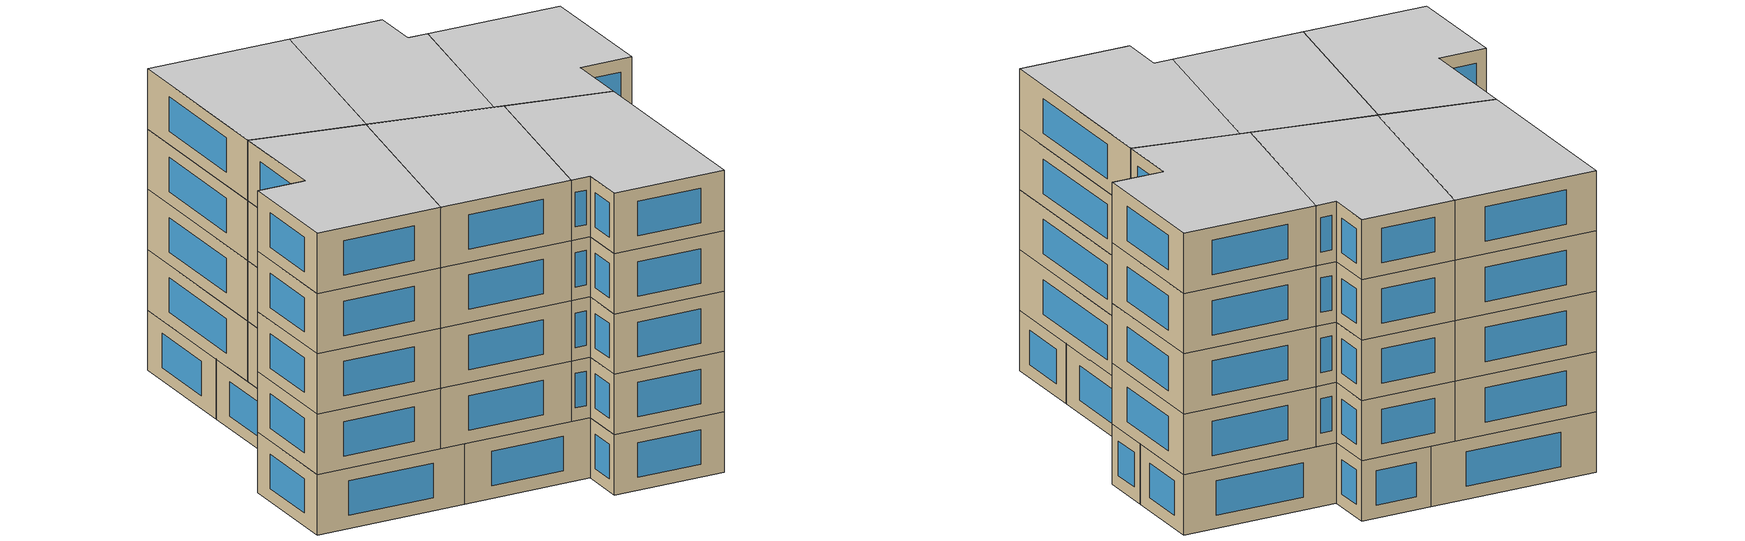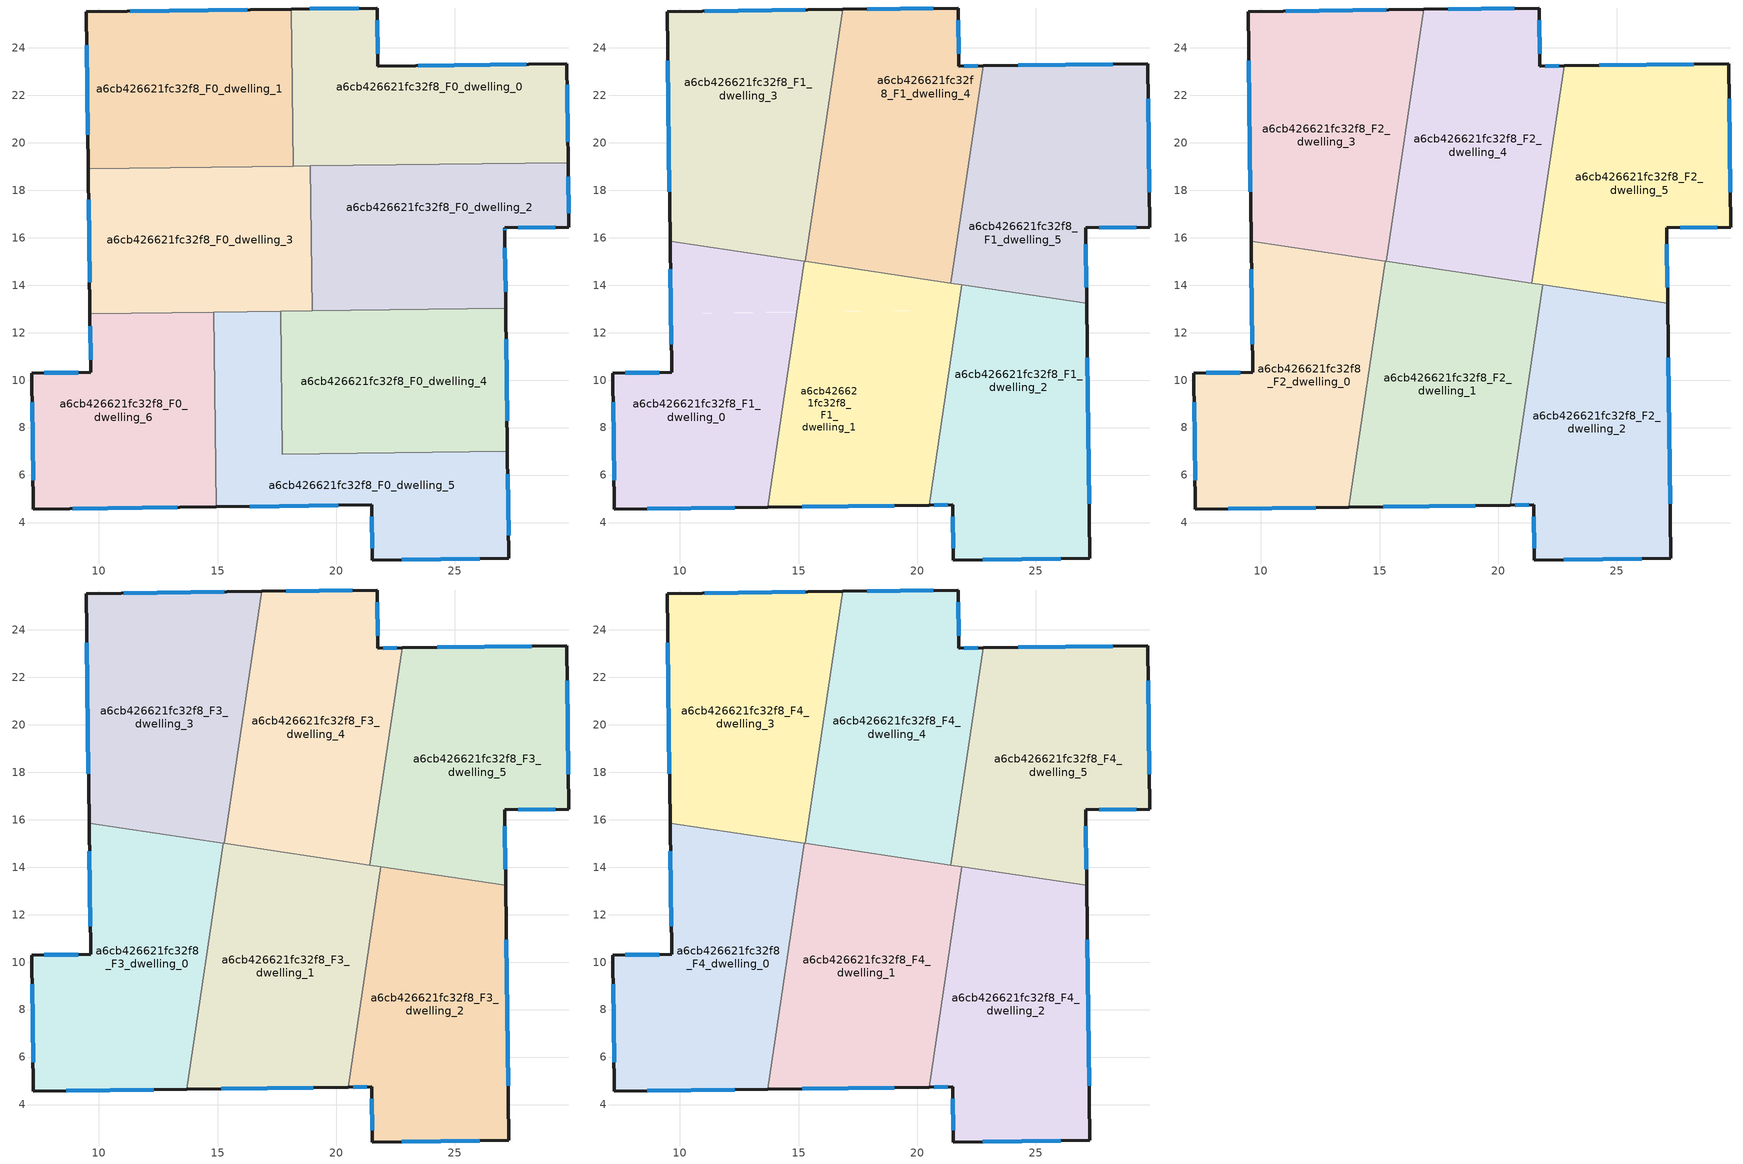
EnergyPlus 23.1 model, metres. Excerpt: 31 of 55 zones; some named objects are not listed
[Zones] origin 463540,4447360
a6cb426621fc32f8_F0_dwelling_0
 floor ground (EU_floor_Construction): 29.71,23.33 29.76,19.16 18.18,19.01 18.1,25.63 21.72,25.67 21.75,23.22 z0
 wall outside (EU_wall_Construction): 29.76,19.16 29.71,23.33 21.75,23.22 21.72,25.67 18.1,25.63 z0:3
 wall to a6cb426621fc32f8_F0_dwelling_1 (EU_wall_Construction): 18.1,25.63 18.18,19.01 z0:3
 wall to a6cb426621fc32f8_F0_dwelling_2 (EU_wall_Construction): 18.91,19.02 29.76,19.16 z0:3
 wall to a6cb426621fc32f8_F0_dwelling_3 (EU_wall_Construction): 18.18,19.01 18.91,19.02 z0:3
 window (EU_Window_Construction): 20.94,25.67 18.88,25.64 / 21.74,23.75 21.72,25.15 / 28.01,23.31 23.45,23.24 / 29.75,20.05 29.72,22.43 z0.64:2.36
a6cb426621fc32f8_F0_dwelling_1
 floor ground (EU_floor_Construction): 18.1,25.63 18.18,19.01 9.55,18.91 9.47,25.52 z0
 wall outside (EU_wall_Construction): 18.1,25.63 9.47,25.52 9.55,18.91 z0:3
 wall to a6cb426621fc32f8_F0_dwelling_3 (EU_wall_Construction): 9.55,18.91 18.18,19.01 z0:3
 window (EU_Window_Construction): 16.25,25.61 11.32,25.55 / 9.48,24.11 9.53,20.33 z0.64:2.36
a6cb426621fc32f8_F0_dwelling_2
 floor ground (EU_floor_Construction): 29.76,19.16 29.8,16.45 27.1,16.42 27.1,16.28 27.14,13.02 18.98,12.92 18.91,19.02 z0
 wall outside (EU_wall_Construction): 27.14,13.02 27.1,16.28 27.1,16.42 29.8,16.45 29.76,19.16 z0:3
 wall to a6cb426621fc32f8_F0_dwelling_3 (EU_wall_Construction): 18.91,19.02 18.98,12.92 z0:3
 wall to a6cb426621fc32f8_F0_dwelling_4 (EU_wall_Construction): 18.98,12.92 27.14,13.02 z0:3
 window (EU_Window_Construction): 27.68,16.42 29.22,16.44 / 27.1,16.31 27.1,16.39 / 27.13,13.72 27.11,15.58 / 29.79,17.03 29.77,18.58 z0.64:2.36
a6cb426621fc32f8_F0_dwelling_3
 floor ground (EU_floor_Construction): 18.91,19.02 18.98,12.92 9.62,12.8 9.55,18.91 z0
 wall outside (EU_wall_Construction): 9.55,18.91 9.62,12.8 z0:3
 wall to a6cb426621fc32f8_F0_dwelling_6 (EU_wall_Construction): 9.62,12.8 14.84,12.87 z0:3
 wall to a6cb426621fc32f8_F0_dwelling_5 (EU_wall_Construction): 14.84,12.87 17.65,12.9 z0:3
 wall to a6cb426621fc32f8_F0_dwelling_4 (EU_wall_Construction): 17.65,12.9 18.98,12.92 z0:3
 window (EU_Window_Construction): 9.57,17.6 9.61,14.11 z0.64:2.36
a6cb426621fc32f8_F0_dwelling_4
 floor ground (EU_floor_Construction): 27.14,13.02 27.21,7 17.72,6.88 17.65,12.9 z0
 wall outside (EU_wall_Construction): 27.21,7 27.14,13.02 z0:3
 wall to a6cb426621fc32f8_F0_dwelling_5 (EU_wall_Construction): 17.65,12.9 17.72,6.88 27.21,7 z0:3
 window (EU_Window_Construction): 27.2,8.29 27.15,11.73 z0.64:2.36
a6cb426621fc32f8_F0_dwelling_5
 floor ground (EU_floor_Construction): 27.21,7 27.27,2.5 21.52,2.42 21.5,4.74 14.94,4.66 14.84,12.87 17.65,12.9 17.72,6.88 z0
 wall outside (EU_wall_Construction): 14.94,4.66 21.5,4.74 21.52,2.42 27.27,2.5 27.21,7 z0:3
 wall to a6cb426621fc32f8_F0_dwelling_6 (EU_wall_Construction): 14.84,12.87 14.94,4.66 z0:3
 window (EU_Window_Construction): 27.26,3.46 27.22,6.03 / 22.75,2.44 26.04,2.48 / 21.5,4.25 21.52,2.92 / 16.35,4.67 20.09,4.72 z0.64:2.36
a6cb426621fc32f8_F0_dwelling_6
 floor ground (EU_floor_Construction): 14.84,12.87 14.94,4.66 7.24,4.56 7.17,10.29 9.66,10.33 9.62,12.8 z0
 wall outside (EU_wall_Construction): 9.62,12.8 9.66,10.33 7.17,10.29 7.24,4.56 14.94,4.66 z0:3
 window (EU_Window_Construction): 8.89,4.58 13.29,4.63 / 7.19,9.07 7.23,5.79 / 9.12,10.32 7.7,10.3 / 9.63,12.27 9.65,10.86 z0.64:2.36
a6cb426621fc32f8_F1_dwelling_0
 floor to a6cb426621fc32f8_F0_dwelling_6 (EU_floor_Construction): 14.84,12.87 14.85,12.34 13.7,4.64 7.24,4.56 7.17,10.29 9.66,10.33 9.63,12.81 z3
 floor to a6cb426621fc32f8_F0_dwelling_5 (EU_floor_Construction): 14.93,12.87 14.85,12.34 14.84,12.87 z3
 floor to a6cb426621fc32f8_F0_dwelling_3 (EU_floor_Construction): 15.25,15.01 14.93,12.87 9.63,12.81 9.59,15.85 z3
 wall outside (EU_wall_Construction): 9.59,15.85 9.66,10.33 7.17,10.29 7.24,4.56 13.7,4.64 z3:6
 wall to a6cb426621fc32f8_F1_dwelling_1 (EU_wall_Construction): 13.7,4.64 15.25,15.01 z3:6
 wall to a6cb426621fc32f8_F1_dwelling_3 (EU_wall_Construction): 15.25,15.01 9.59,15.85 z3:6
 window (EU_Window_Construction): 9.6,14.67 9.64,11.51 / 8.63,4.57 12.32,4.62 / 7.19,9.07 7.23,5.79 / 9.12,10.32 7.7,10.3 z3.64:5.36
a6cb426621fc32f8_F1_dwelling_1
 floor to a6cb426621fc32f8_F0_dwelling_5 (EU_floor_Construction): 17.65,12.9 17.72,6.88 20.82,6.92 20.5,4.73 14.94,4.66 14.85,12.34 14.93,12.87 z3
 floor to a6cb426621fc32f8_F0_dwelling_6 (EU_floor_Construction): 14.85,12.34 14.94,4.66 13.7,4.64 z3
 floor to a6cb426621fc32f8_F0_dwelling_4 (EU_floor_Construction): 21.73,12.95 20.82,6.92 17.72,6.88 17.65,12.9 z3
 floor to a6cb426621fc32f8_F0_dwelling_2 (EU_floor_Construction): 21.88,14.02 21.73,12.95 18.98,12.92 18.96,14.45 z3
 floor to a6cb426621fc32f8_F0_dwelling_3 (EU_floor_Construction): 18.96,14.45 18.98,12.92 14.93,12.87 15.25,15.01 z3
 wall outside (EU_wall_Construction): 13.7,4.64 20.5,4.73 z3:6
 wall to a6cb426621fc32f8_F1_dwelling_2 (EU_wall_Construction): 20.5,4.73 21.88,14.02 z3:6
 wall to a6cb426621fc32f8_F1_dwelling_4 (EU_wall_Construction): 21.41,14.09 15.28,15 z3:6
 wall to a6cb426621fc32f8_F1_dwelling_3 (EU_wall_Construction): 15.28,15 15.25,15.01 z3:6
 wall to a6cb426621fc32f8_F1_dwelling_5 (EU_wall_Construction): 21.88,14.02 21.41,14.09 z3:6
 window (EU_Window_Construction): 15.16,4.66 19.04,4.71 z3.64:5.36
a6cb426621fc32f8_F1_dwelling_2
 floor to a6cb426621fc32f8_F0_dwelling_4 (EU_floor_Construction): 27.14,13.02 27.21,7 20.82,6.92 21.73,12.95 z3
 floor to a6cb426621fc32f8_F0_dwelling_5 (EU_floor_Construction): 27.21,7 27.27,2.5 21.52,2.42 21.5,4.74 20.5,4.73 20.82,6.92 z3
 floor to a6cb426621fc32f8_F0_dwelling_2 (EU_floor_Construction): 27.14,13.23 27.14,13.02 21.73,12.95 21.88,14.02 z3
 wall outside (EU_wall_Construction): 20.5,4.73 21.5,4.74 21.52,2.42 27.27,2.5 27.14,13.23 z3:6
 wall to a6cb426621fc32f8_F1_dwelling_5 (EU_wall_Construction): 27.14,13.23 21.88,14.02 z3:6
 window (EU_Window_Construction): 27.24,4.79 27.16,10.93 / 22.75,2.44 26.04,2.48 / 21.5,4.25 21.52,2.92 / 20.71,4.73 21.28,4.74 z3.64:5.36
a6cb426621fc32f8_F1_dwelling_3
 floor to a6cb426621fc32f8_F0_dwelling_3 (EU_floor_Construction): 15.87,18.99 15.28,15 9.59,15.85 9.55,18.91 z3
 floor to a6cb426621fc32f8_F0_dwelling_1 (EU_floor_Construction): 16.86,25.61 15.87,18.99 9.55,18.91 9.47,25.52 z3
 wall outside (EU_wall_Construction): 16.86,25.62 9.47,25.52 9.59,15.85 z3:6
 wall to a6cb426621fc32f8_F1_dwelling_4 (EU_wall_Construction): 15.28,15 16.86,25.62 z3:6
 window (EU_Window_Construction): 9.49,23.45 9.56,17.93 / 15.28,25.6 11.05,25.54 z3.64:5.36
a6cb426621fc32f8_F1_dwelling_4
 floor to a6cb426621fc32f8_F0_dwelling_2 (EU_floor_Construction): 22.16,19.06 21.41,14.09 18.96,14.45 18.91,19.02 z3
 floor to a6cb426621fc32f8_F0_dwelling_0 (EU_floor_Construction): 21.72,25.67 21.75,23.22 22.78,23.24 22.16,19.06 18.18,19.01 18.1,25.63 z3
 floor to a6cb426621fc32f8_F0_dwelling_1 (EU_floor_Construction): 18.1,25.63 18.18,19.01 15.87,18.99 16.86,25.61 z3
 floor to a6cb426621fc32f8_F0_dwelling_3 (EU_floor_Construction): 18.91,19.02 18.96,14.45 15.28,15 15.87,18.99 z3
 wall outside (EU_wall_Construction): 22.78,23.24 21.75,23.22 21.72,25.67 16.86,25.62 z3:6
 wall to a6cb426621fc32f8_F1_dwelling_5 (EU_wall_Construction): 21.41,14.09 22.78,23.24 z3:6
 window (EU_Window_Construction): 20.68,25.66 17.9,25.63 / 21.74,23.75 21.72,25.15 / 22.56,23.23 21.97,23.22 z3.64:5.36
a6cb426621fc32f8_F1_dwelling_5
 floor to a6cb426621fc32f8_F0_dwelling_0 (EU_floor_Construction): 29.71,23.33 29.76,19.16 22.16,19.06 22.78,23.24 z3
 floor to a6cb426621fc32f8_F0_dwelling_2 (EU_floor_Construction): 29.76,19.16 29.8,16.45 27.1,16.42 27.14,13.23 21.41,14.09 22.16,19.06 z3
 wall outside (EU_wall_Construction): 27.14,13.23 27.1,16.42 29.8,16.45 29.71,23.33 22.78,23.24 z3:6
 window (EU_Window_Construction): 27.13,13.91 27.11,15.73 / 28.23,23.31 24.26,23.26 / 29.78,17.92 29.73,21.85 / 27.68,16.42 29.22,16.44 z3.64:5.36
a6cb426621fc32f8_F2_dwelling_0
 floor to a6cb426621fc32f8_F1_dwelling_0 (EU_floor_Construction): 15.25,15.01 13.7,4.64 7.24,4.56 7.17,10.29 9.66,10.33 9.59,15.85 z6
 wall outside (EU_wall_Construction): 9.59,15.85 9.66,10.33 7.17,10.29 7.24,4.56 13.7,4.64 z6:9
 wall to a6cb426621fc32f8_F2_dwelling_1 (EU_wall_Construction): 13.7,4.64 15.25,15.01 z6:9
 wall to a6cb426621fc32f8_F2_dwelling_3 (EU_wall_Construction): 15.25,15.01 9.59,15.85 z6:9
 window (EU_Window_Construction): 9.6,14.67 9.64,11.51 / 8.63,4.57 12.32,4.62 / 7.19,9.07 7.23,5.79 / 9.12,10.32 7.7,10.3 z6.64:8.36
a6cb426621fc32f8_F2_dwelling_1
 floor to a6cb426621fc32f8_F1_dwelling_1 (EU_floor_Construction): 21.88,14.02 20.5,4.73 13.7,4.64 15.25,15.01 z6
 wall outside (EU_wall_Construction): 13.7,4.64 20.5,4.73 z6:9
 wall to a6cb426621fc32f8_F2_dwelling_2 (EU_wall_Construction): 20.5,4.73 21.88,14.02 z6:9
 wall to a6cb426621fc32f8_F2_dwelling_4 (EU_wall_Construction): 21.41,14.09 15.28,15 z6:9
 wall to a6cb426621fc32f8_F2_dwelling_3 (EU_wall_Construction): 15.28,15 15.25,15.01 z6:9
 wall to a6cb426621fc32f8_F2_dwelling_5 (EU_wall_Construction): 21.88,14.02 21.41,14.09 z6:9
 window (EU_Window_Construction): 15.16,4.66 19.04,4.71 z6.64:8.36
a6cb426621fc32f8_F2_dwelling_2
 floor to a6cb426621fc32f8_F1_dwelling_2 (EU_floor_Construction): 27.14,13.23 27.27,2.5 21.52,2.42 21.5,4.74 20.5,4.73 21.88,14.02 z6
 wall outside (EU_wall_Construction): 20.5,4.73 21.5,4.74 21.52,2.42 27.27,2.5 27.14,13.23 z6:9
 wall to a6cb426621fc32f8_F2_dwelling_5 (EU_wall_Construction): 27.14,13.23 21.88,14.02 z6:9
 window (EU_Window_Construction): 27.24,4.79 27.16,10.93 / 22.75,2.44 26.04,2.48 / 21.5,4.25 21.52,2.92 / 20.71,4.73 21.28,4.74 z6.64:8.36
a6cb426621fc32f8_F2_dwelling_3
 floor to a6cb426621fc32f8_F1_dwelling_3 (EU_floor_Construction): 16.86,25.62 15.28,15 9.59,15.85 9.47,25.52 z6
 wall outside (EU_wall_Construction): 16.86,25.62 9.47,25.52 9.59,15.85 z6:9
 wall to a6cb426621fc32f8_F2_dwelling_4 (EU_wall_Construction): 15.28,15 16.86,25.62 z6:9
 window (EU_Window_Construction): 9.49,23.45 9.56,17.93 / 15.28,25.6 11.05,25.54 z6.64:8.36
a6cb426621fc32f8_F2_dwelling_4
 floor to a6cb426621fc32f8_F1_dwelling_4 (EU_floor_Construction): 21.72,25.67 21.75,23.22 22.78,23.24 21.41,14.09 15.28,15 16.86,25.62 z6
 wall outside (EU_wall_Construction): 22.78,23.24 21.75,23.22 21.72,25.67 16.86,25.62 z6:9
 wall to a6cb426621fc32f8_F2_dwelling_5 (EU_wall_Construction): 21.41,14.09 22.78,23.24 z6:9
 window (EU_Window_Construction): 20.68,25.66 17.9,25.63 / 21.74,23.75 21.72,25.15 / 22.56,23.23 21.97,23.22 z6.64:8.36
a6cb426621fc32f8_F2_dwelling_5
 floor to a6cb426621fc32f8_F1_dwelling_5 (EU_floor_Construction): 29.71,23.33 29.8,16.45 27.1,16.42 27.14,13.23 21.41,14.09 22.78,23.24 z6
 wall outside (EU_wall_Construction): 27.14,13.23 27.1,16.42 29.8,16.45 29.71,23.33 22.78,23.24 z6:9
 window (EU_Window_Construction): 27.13,13.91 27.11,15.73 / 28.23,23.31 24.26,23.26 / 29.78,17.92 29.73,21.85 / 27.68,16.42 29.22,16.44 z6.64:8.36
a6cb426621fc32f8_F3_dwelling_0
 floor to a6cb426621fc32f8_F2_dwelling_0 (EU_floor_Construction): 15.25,15.01 13.7,4.64 7.24,4.56 7.17,10.29 9.66,10.33 9.59,15.85 z9
 wall outside (EU_wall_Construction): 9.59,15.85 9.66,10.33 7.17,10.29 7.24,4.56 13.7,4.64 z9:12
 wall to a6cb426621fc32f8_F3_dwelling_1 (EU_wall_Construction): 13.7,4.64 15.25,15.01 z9:12
 wall to a6cb426621fc32f8_F3_dwelling_3 (EU_wall_Construction): 15.25,15.01 9.59,15.85 z9:12
 window (EU_Window_Construction): 9.6,14.67 9.64,11.51 / 8.63,4.57 12.32,4.62 / 7.19,9.07 7.23,5.79 / 9.12,10.32 7.7,10.3 z9.64:11.36
a6cb426621fc32f8_F3_dwelling_1
 floor to a6cb426621fc32f8_F2_dwelling_1 (EU_floor_Construction): 21.88,14.02 20.5,4.73 13.7,4.64 15.25,15.01 z9
 wall outside (EU_wall_Construction): 13.7,4.64 20.5,4.73 z9:12
 wall to a6cb426621fc32f8_F3_dwelling_2 (EU_wall_Construction): 20.5,4.73 21.88,14.02 z9:12
 wall to a6cb426621fc32f8_F3_dwelling_4 (EU_wall_Construction): 21.41,14.09 15.28,15 z9:12
 wall to a6cb426621fc32f8_F3_dwelling_3 (EU_wall_Construction): 15.28,15 15.25,15.01 z9:12
 wall to a6cb426621fc32f8_F3_dwelling_5 (EU_wall_Construction): 21.88,14.02 21.41,14.09 z9:12
 window (EU_Window_Construction): 15.16,4.66 19.04,4.71 z9.64:11.36
a6cb426621fc32f8_F3_dwelling_2
 floor to a6cb426621fc32f8_F2_dwelling_2 (EU_floor_Construction): 27.14,13.23 27.27,2.5 21.52,2.42 21.5,4.74 20.5,4.73 21.88,14.02 z9
 wall outside (EU_wall_Construction): 20.5,4.73 21.5,4.74 21.52,2.42 27.27,2.5 27.14,13.23 z9:12
 wall to a6cb426621fc32f8_F3_dwelling_5 (EU_wall_Construction): 27.14,13.23 21.88,14.02 z9:12
 window (EU_Window_Construction): 27.24,4.79 27.16,10.93 / 22.75,2.44 26.04,2.48 / 21.5,4.25 21.52,2.92 / 20.71,4.73 21.28,4.74 z9.64:11.36
a6cb426621fc32f8_F3_dwelling_3
 floor to a6cb426621fc32f8_F2_dwelling_3 (EU_floor_Construction): 16.86,25.62 15.28,15 9.59,15.85 9.47,25.52 z9
 wall outside (EU_wall_Construction): 16.86,25.62 9.47,25.52 9.59,15.85 z9:12
 wall to a6cb426621fc32f8_F3_dwelling_4 (EU_wall_Construction): 15.28,15 16.86,25.62 z9:12
 window (EU_Window_Construction): 9.49,23.45 9.56,17.93 / 15.28,25.6 11.05,25.54 z9.64:11.36
a6cb426621fc32f8_F3_dwelling_4
 floor to a6cb426621fc32f8_F2_dwelling_4 (EU_floor_Construction): 21.72,25.67 21.75,23.22 22.78,23.24 21.41,14.09 15.28,15 16.86,25.62 z9
 wall outside (EU_wall_Construction): 22.78,23.24 21.75,23.22 21.72,25.67 16.86,25.62 z9:12
 wall to a6cb426621fc32f8_F3_dwelling_5 (EU_wall_Construction): 21.41,14.09 22.78,23.24 z9:12
 window (EU_Window_Construction): 20.68,25.66 17.9,25.63 / 21.74,23.75 21.72,25.15 / 22.56,23.23 21.97,23.22 z9.64:11.36
a6cb426621fc32f8_F3_dwelling_5
 floor to a6cb426621fc32f8_F2_dwelling_5 (EU_floor_Construction): 29.71,23.33 29.8,16.45 27.1,16.42 27.14,13.23 21.41,14.09 22.78,23.24 z9
 wall outside (EU_wall_Construction): 27.14,13.23 27.1,16.42 29.8,16.45 29.71,23.33 22.78,23.24 z9:12
 window (EU_Window_Construction): 27.13,13.91 27.11,15.73 / 28.23,23.31 24.26,23.26 / 29.78,17.92 29.73,21.85 / 27.68,16.42 29.22,16.44 z9.64:11.36
a6cb426621fc32f8_F4_dwelling_0
 floor to a6cb426621fc32f8_F3_dwelling_0 (EU_floor_Construction): 15.25,15.01 13.7,4.64 7.24,4.56 7.17,10.29 9.66,10.33 9.59,15.85 z12
 wall outside (EU_wall_Construction): 9.59,15.85 9.66,10.33 7.17,10.29 7.24,4.56 13.7,4.64 z12:15
 wall to a6cb426621fc32f8_F4_dwelling_1 (EU_wall_Construction): 13.7,4.64 15.25,15.01 z12:15
 wall to a6cb426621fc32f8_F4_dwelling_3 (EU_wall_Construction): 15.25,15.01 9.59,15.85 z12:15
 window (EU_Window_Construction): 9.6,14.67 9.64,11.51 / 8.63,4.57 12.32,4.62 / 7.19,9.07 7.23,5.79 / 9.12,10.32 7.7,10.3 z12.64:14.36
 ceiling to a6cb426621fc32f8_F5_dwelling_0 (EU_floor_Construction): 13.7,4.64 15.25,15.01 9.59,15.85 9.66,10.33 7.17,10.29 7.24,4.56 z15
a6cb426621fc32f8_F4_dwelling_1
 floor to a6cb426621fc32f8_F3_dwelling_1 (EU_floor_Construction): 21.88,14.02 20.5,4.73 13.7,4.64 15.25,15.01 z12
 wall outside (EU_wall_Construction): 13.7,4.64 20.5,4.73 z12:15
 wall to a6cb426621fc32f8_F4_dwelling_2 (EU_wall_Construction): 20.5,4.73 21.88,14.02 z12:15
 wall to a6cb426621fc32f8_F4_dwelling_4 (EU_wall_Construction): 21.41,14.09 15.28,15 z12:15
 wall to a6cb426621fc32f8_F4_dwelling_3 (EU_wall_Construction): 15.28,15 15.25,15.01 z12:15
 wall to a6cb426621fc32f8_F4_dwelling_5 (EU_wall_Construction): 21.88,14.02 21.41,14.09 z12:15
 window (EU_Window_Construction): 15.16,4.66 19.04,4.71 z12.64:14.36
 ceiling to a6cb426621fc32f8_F5_dwelling_1 (EU_floor_Construction): 20.5,4.73 21.88,14.02 15.25,15.01 13.7,4.64 z15
a6cb426621fc32f8_F4_dwelling_2
 floor to a6cb426621fc32f8_F3_dwelling_2 (EU_floor_Construction): 27.14,13.23 27.27,2.5 21.52,2.42 21.5,4.74 20.5,4.73 21.88,14.02 z12
 wall outside (EU_wall_Construction): 20.5,4.73 21.5,4.74 21.52,2.42 27.27,2.5 27.14,13.23 z12:15
 wall to a6cb426621fc32f8_F4_dwelling_5 (EU_wall_Construction): 27.14,13.23 21.88,14.02 z12:15
 window (EU_Window_Construction): 27.24,4.79 27.16,10.93 / 22.75,2.44 26.04,2.48 / 21.5,4.25 21.52,2.92 / 20.71,4.73 21.28,4.74 z12.64:14.36
 ceiling to a6cb426621fc32f8_F5_dwelling_2 (EU_floor_Construction): 27.27,2.5 27.14,13.23 21.88,14.02 20.5,4.73 21.5,4.74 21.52,2.42 z15
a6cb426621fc32f8_F4_dwelling_3
 floor to a6cb426621fc32f8_F3_dwelling_3 (EU_floor_Construction): 16.86,25.62 15.28,15 9.59,15.85 9.47,25.52 z12
 wall outside (EU_wall_Construction): 16.86,25.62 9.47,25.52 9.59,15.85 z12:15
 wall to a6cb426621fc32f8_F4_dwelling_4 (EU_wall_Construction): 15.28,15 16.86,25.62 z12:15
 window (EU_Window_Construction): 9.49,23.45 9.56,17.93 / 15.28,25.6 11.05,25.54 z12.64:14.36
 ceiling to a6cb426621fc32f8_F5_dwelling_3 (EU_floor_Construction): 15.28,15 16.86,25.62 9.47,25.52 9.59,15.85 z15
a6cb426621fc32f8_F4_dwelling_4
 floor to a6cb426621fc32f8_F3_dwelling_4 (EU_floor_Construction): 21.72,25.67 21.75,23.22 22.78,23.24 21.41,14.09 15.28,15 16.86,25.62 z12
 wall outside (EU_wall_Construction): 22.78,23.24 21.75,23.22 21.72,25.67 16.86,25.62 z12:15
 wall to a6cb426621fc32f8_F4_dwelling_5 (EU_wall_Construction): 21.41,14.09 22.78,23.24 z12:15
 window (EU_Window_Construction): 20.68,25.66 17.9,25.63 / 21.74,23.75 21.72,25.15 / 22.56,23.23 21.97,23.22 z12.64:14.36
 ceiling to a6cb426621fc32f8_F5_dwelling_4 (EU_floor_Construction): 21.41,14.09 22.78,23.24 21.75,23.22 21.72,25.67 16.86,25.62 15.28,15 z15
a6cb426621fc32f8_F4_dwelling_5
 floor to a6cb426621fc32f8_F3_dwelling_5 (EU_floor_Construction): 29.71,23.33 29.8,16.45 27.1,16.42 27.14,13.23 21.41,14.09 22.78,23.24 z12
 wall outside (EU_wall_Construction): 27.14,13.23 27.1,16.42 29.8,16.45 29.71,23.33 22.78,23.24 z12:15
 window (EU_Window_Construction): 27.13,13.91 27.11,15.73 / 28.23,23.31 24.26,23.26 / 29.78,17.92 29.73,21.85 / 27.68,16.42 29.22,16.44 z12.64:14.36
 ceiling to a6cb426621fc32f8_F5_dwelling_5 (EU_floor_Construction): 27.14,13.23 27.1,16.42 29.8,16.45 29.71,23.33 22.78,23.24 21.41,14.09 z15
[Building]
EU S2 Campaign: North Axis=0; Terrain=City; Solar Distribution=FullExterior
[Site:Location]
Yerevan-Zvartnots.Intl.AP: Latitude=40.15; Longitude=44.383; Time Zone=4; Elevation=854
[SizingPeriod:WeatherFileDays]
AnnualSizingPeriod: Begin Month=1; Begin Day of Month=1; End Month=12; End Day of Month=31; Day of Week for Start Day=Monday; Use Weather File Daylight Saving Period=No; Use Weather File Rain and Snow Indicators=No
[MATERIAL]
EU_InternalMass_Material: Roughness=MediumRough; Thickness=0.1; Conductivity=1; Density=1800; Specific Heat=900; Thermal Absorptance=0.9; Solar Absorptance=0.7; Visible Absorptance=0.7
[MATERIAL:NOMASS] Roughness=MediumRough; Thermal Absorptance=0.9; Solar Absorptance=0.7; Visible Absorptance=0.7
Name | Thermal Resistance
EU_wall_NoMass | 1.05043
EU_floor_NoMass | 0.478065
[WINDOWMATERIAL:SIMPLEGLAZINGSYSTEM]
EU_Window_SimpleGlazing: UFactor=2.5566; Solar Heat Gain Coefficient=0.75; Visible Transmittance=0.75
[CONSTRUCTION]
EU_wall_Construction: EU_wall_NoMass
EU_floor_Construction: EU_floor_NoMass
EU_Window_Construction: EU_Window_SimpleGlazing
EU_InternalMass_Construction: EU_InternalMass_Material
[ZONE] Type=1; Multiplier=1; Ceiling Height=autocalculate; Floor Area=autocalculate; Part of Total Floor Area=Yes
Name | Volume
a6cb426621fc32f8_F0_dwelling_0 | 171.378
a6cb426621fc32f8_F1_dwelling_0; a6cb426621fc32f8_F2_dwelling_0; a6cb426621fc32f8_F3_dwelling_0; a6cb426621fc32f8_F4_dwelling_0; a6cb426621fc32f8_F1_dwelling_4; a6cb426621fc32f8_F2_dwelling_4; a6cb426621fc32f8_F3_dwelling_4; a6cb426621fc32f8_F4_dwelling_4 | 199.948
a6cb426621fc32f8_F0_dwelling_1 | 171.354
a6cb426621fc32f8_F1_dwelling_1; a6cb426621fc32f8_F2_dwelling_1; a6cb426621fc32f8_F3_dwelling_1; a6cb426621fc32f8_F4_dwelling_1 | 199.952
a6cb426621fc32f8_F0_dwelling_2 | 171.389
a6cb426621fc32f8_F1_dwelling_2; a6cb426621fc32f8_F2_dwelling_2; a6cb426621fc32f8_F3_dwelling_2; a6cb426621fc32f8_F4_dwelling_2 | 199.94
a6cb426621fc32f8_F0_dwelling_3 | 171.38
a6cb426621fc32f8_F1_dwelling_3; a6cb426621fc32f8_F2_dwelling_3; a6cb426621fc32f8_F3_dwelling_3; a6cb426621fc32f8_F4_dwelling_3 | 199.938
a6cb426621fc32f8_F0_dwelling_4 | 171.384
a6cb426621fc32f8_F0_dwelling_5 | 171.393
a6cb426621fc32f8_F1_dwelling_5; a6cb426621fc32f8_F2_dwelling_5; a6cb426621fc32f8_F3_dwelling_5; a6cb426621fc32f8_F4_dwelling_5 | 199.936
a6cb426621fc32f8_F0_dwelling_6 | 171.386
[INTERNALMASS] Construction=EU_InternalMass_Construction
Name | Zone or ZoneList | Surface Area
a6cb426621fc32f8_F0_dwelling_0_EU_InternalMass | a6cb426621fc32f8_F0_dwelling_0 | 57.1263
a6cb426621fc32f8_F0_dwelling_1_EU_InternalMass | a6cb426621fc32f8_F0_dwelling_1 | 57.1201
a6cb426621fc32f8_F0_dwelling_2_EU_InternalMass | a6cb426621fc32f8_F0_dwelling_2 | 57.1298
a6cb426621fc32f8_F0_dwelling_3_EU_InternalMass | a6cb426621fc32f8_F0_dwelling_3 | 57.1282
a6cb426621fc32f8_F0_dwelling_4_EU_InternalMass | a6cb426621fc32f8_F0_dwelling_4 | 57.1283
a6cb426621fc32f8_F0_dwelling_5_EU_InternalMass | a6cb426621fc32f8_F0_dwelling_5 | 57.1312
a6cb426621fc32f8_F0_dwelling_6_EU_InternalMass | a6cb426621fc32f8_F0_dwelling_6 | 57.1292
a6cb426621fc32f8_F1_dwelling_0_EU_InternalMass | a6cb426621fc32f8_F1_dwelling_0 | 66.6494
a6cb426621fc32f8_F1_dwelling_1_EU_InternalMass | a6cb426621fc32f8_F1_dwelling_1 | 66.6508
a6cb426621fc32f8_F1_dwelling_2_EU_InternalMass | a6cb426621fc32f8_F1_dwelling_2 | 66.6466
a6cb426621fc32f8_F1_dwelling_3_EU_InternalMass | a6cb426621fc32f8_F1_dwelling_3 | 66.6461
a6cb426621fc32f8_F1_dwelling_4_EU_InternalMass | a6cb426621fc32f8_F1_dwelling_4 | 66.6491
a6cb426621fc32f8_F1_dwelling_5_EU_InternalMass | a6cb426621fc32f8_F1_dwelling_5 | 66.6452
a6cb426621fc32f8_F2_dwelling_0_EU_InternalMass | a6cb426621fc32f8_F2_dwelling_0 | 66.6494
a6cb426621fc32f8_F2_dwelling_1_EU_InternalMass | a6cb426621fc32f8_F2_dwelling_1 | 66.6508
a6cb426621fc32f8_F2_dwelling_2_EU_InternalMass | a6cb426621fc32f8_F2_dwelling_2 | 66.6466
a6cb426621fc32f8_F2_dwelling_3_EU_InternalMass | a6cb426621fc32f8_F2_dwelling_3 | 66.6461
a6cb426621fc32f8_F2_dwelling_4_EU_InternalMass | a6cb426621fc32f8_F2_dwelling_4 | 66.6491
a6cb426621fc32f8_F2_dwelling_5_EU_InternalMass | a6cb426621fc32f8_F2_dwelling_5 | 66.6452
a6cb426621fc32f8_F3_dwelling_0_EU_InternalMass | a6cb426621fc32f8_F3_dwelling_0 | 66.6494
a6cb426621fc32f8_F3_dwelling_1_EU_InternalMass | a6cb426621fc32f8_F3_dwelling_1 | 66.6508
a6cb426621fc32f8_F3_dwelling_2_EU_InternalMass | a6cb426621fc32f8_F3_dwelling_2 | 66.6466
a6cb426621fc32f8_F3_dwelling_3_EU_InternalMass | a6cb426621fc32f8_F3_dwelling_3 | 66.6461
a6cb426621fc32f8_F3_dwelling_4_EU_InternalMass | a6cb426621fc32f8_F3_dwelling_4 | 66.6491
a6cb426621fc32f8_F3_dwelling_5_EU_InternalMass | a6cb426621fc32f8_F3_dwelling_5 | 66.6452
a6cb426621fc32f8_F4_dwelling_0_EU_InternalMass | a6cb426621fc32f8_F4_dwelling_0 | 66.6494
a6cb426621fc32f8_F4_dwelling_1_EU_InternalMass | a6cb426621fc32f8_F4_dwelling_1 | 66.6508
a6cb426621fc32f8_F4_dwelling_2_EU_InternalMass | a6cb426621fc32f8_F4_dwelling_2 | 66.6466
a6cb426621fc32f8_F4_dwelling_3_EU_InternalMass | a6cb426621fc32f8_F4_dwelling_3 | 66.6461
a6cb426621fc32f8_F4_dwelling_4_EU_InternalMass | a6cb426621fc32f8_F4_dwelling_4 | 66.6491
a6cb426621fc32f8_F4_dwelling_5_EU_InternalMass | a6cb426621fc32f8_F4_dwelling_5 | 66.6452
[OTHEREQUIPMENT] Fuel Type=Electricity; Design Level Calculation Method=Watts/Area; Power per Zone Floor Area=1; Fraction Latent=0; Fraction Radiant=0; Fraction Lost=0; Carbon Dioxide Generation Rate=0; EndUse Subcategory=EU_Step8_InternalGains
Name | Zone or ZoneList or Space or SpaceList | Schedule
EU_Step8_InternalGain_a6cb426621fc32f8_F0_dwelling_0_f000 | a6cb426621fc32f8_F0_dwelling_0 | EU_Step8_GainSchedule_a6cb426621fc32f8_F0_dwelling_0_f000
EU_Step8_InternalGain_a6cb426621fc32f8_F0_dwelling_1_f000 | a6cb426621fc32f8_F0_dwelling_1 | EU_Step8_GainSchedule_a6cb426621fc32f8_F0_dwelling_1_f000
EU_Step8_InternalGain_a6cb426621fc32f8_F0_dwelling_2_f000 | a6cb426621fc32f8_F0_dwelling_2 | EU_Step8_GainSchedule_a6cb426621fc32f8_F0_dwelling_2_f000
EU_Step8_InternalGain_a6cb426621fc32f8_F0_dwelling_3_f000 | a6cb426621fc32f8_F0_dwelling_3 | EU_Step8_GainSchedule_a6cb426621fc32f8_F0_dwelling_3_f000
EU_Step8_InternalGain_a6cb426621fc32f8_F0_dwelling_4_f000 | a6cb426621fc32f8_F0_dwelling_4 | EU_Step8_GainSchedule_a6cb426621fc32f8_F0_dwelling_4_f000
EU_Step8_InternalGain_a6cb426621fc32f8_F0_dwelling_5_f000 | a6cb426621fc32f8_F0_dwelling_5 | EU_Step8_GainSchedule_a6cb426621fc32f8_F0_dwelling_5_f000
EU_Step8_InternalGain_a6cb426621fc32f8_F0_dwelling_6_f000 | a6cb426621fc32f8_F0_dwelling_6 | EU_Step8_GainSchedule_a6cb426621fc32f8_F0_dwelling_6_f000
EU_Step8_InternalGain_a6cb426621fc32f8_F1_dwelling_0_f000 | a6cb426621fc32f8_F1_dwelling_0 | EU_Step8_GainSchedule_a6cb426621fc32f8_F1_dwelling_0_f000
EU_Step8_InternalGain_a6cb426621fc32f8_F1_dwelling_1_f000 | a6cb426621fc32f8_F1_dwelling_1 | EU_Step8_GainSchedule_a6cb426621fc32f8_F1_dwelling_1_f000
EU_Step8_InternalGain_a6cb426621fc32f8_F1_dwelling_2_f000 | a6cb426621fc32f8_F1_dwelling_2 | EU_Step8_GainSchedule_a6cb426621fc32f8_F1_dwelling_2_f000
EU_Step8_InternalGain_a6cb426621fc32f8_F1_dwelling_3_f000 | a6cb426621fc32f8_F1_dwelling_3 | EU_Step8_GainSchedule_a6cb426621fc32f8_F1_dwelling_3_f000
EU_Step8_InternalGain_a6cb426621fc32f8_F1_dwelling_4_f000 | a6cb426621fc32f8_F1_dwelling_4 | EU_Step8_GainSchedule_a6cb426621fc32f8_F1_dwelling_4_f000
EU_Step8_InternalGain_a6cb426621fc32f8_F1_dwelling_5_f000 | a6cb426621fc32f8_F1_dwelling_5 | EU_Step8_GainSchedule_a6cb426621fc32f8_F1_dwelling_5_f000
EU_Step8_InternalGain_a6cb426621fc32f8_F2_dwelling_0_f000 | a6cb426621fc32f8_F2_dwelling_0 | EU_Step8_GainSchedule_a6cb426621fc32f8_F2_dwelling_0_f000
EU_Step8_InternalGain_a6cb426621fc32f8_F2_dwelling_1_f000 | a6cb426621fc32f8_F2_dwelling_1 | EU_Step8_GainSchedule_a6cb426621fc32f8_F2_dwelling_1_f000
EU_Step8_InternalGain_a6cb426621fc32f8_F2_dwelling_2_f000 | a6cb426621fc32f8_F2_dwelling_2 | EU_Step8_GainSchedule_a6cb426621fc32f8_F2_dwelling_2_f000
EU_Step8_InternalGain_a6cb426621fc32f8_F2_dwelling_3_f000 | a6cb426621fc32f8_F2_dwelling_3 | EU_Step8_GainSchedule_a6cb426621fc32f8_F2_dwelling_3_f000
EU_Step8_InternalGain_a6cb426621fc32f8_F2_dwelling_4_f000 | a6cb426621fc32f8_F2_dwelling_4 | EU_Step8_GainSchedule_a6cb426621fc32f8_F2_dwelling_4_f000
EU_Step8_InternalGain_a6cb426621fc32f8_F2_dwelling_5_f000 | a6cb426621fc32f8_F2_dwelling_5 | EU_Step8_GainSchedule_a6cb426621fc32f8_F2_dwelling_5_f000
EU_Step8_InternalGain_a6cb426621fc32f8_F3_dwelling_0_f000 | a6cb426621fc32f8_F3_dwelling_0 | EU_Step8_GainSchedule_a6cb426621fc32f8_F3_dwelling_0_f000
EU_Step8_InternalGain_a6cb426621fc32f8_F3_dwelling_1_f000 | a6cb426621fc32f8_F3_dwelling_1 | EU_Step8_GainSchedule_a6cb426621fc32f8_F3_dwelling_1_f000
EU_Step8_InternalGain_a6cb426621fc32f8_F3_dwelling_2_f000 | a6cb426621fc32f8_F3_dwelling_2 | EU_Step8_GainSchedule_a6cb426621fc32f8_F3_dwelling_2_f000
EU_Step8_InternalGain_a6cb426621fc32f8_F3_dwelling_3_f000 | a6cb426621fc32f8_F3_dwelling_3 | EU_Step8_GainSchedule_a6cb426621fc32f8_F3_dwelling_3_f000
EU_Step8_InternalGain_a6cb426621fc32f8_F3_dwelling_4_f000 | a6cb426621fc32f8_F3_dwelling_4 | EU_Step8_GainSchedule_a6cb426621fc32f8_F3_dwelling_4_f000
EU_Step8_InternalGain_a6cb426621fc32f8_F3_dwelling_5_f000 | a6cb426621fc32f8_F3_dwelling_5 | EU_Step8_GainSchedule_a6cb426621fc32f8_F3_dwelling_5_f000
EU_Step8_InternalGain_a6cb426621fc32f8_F4_dwelling_0_f000 | a6cb426621fc32f8_F4_dwelling_0 | EU_Step8_GainSchedule_a6cb426621fc32f8_F4_dwelling_0_f000
EU_Step8_InternalGain_a6cb426621fc32f8_F4_dwelling_1_f000 | a6cb426621fc32f8_F4_dwelling_1 | EU_Step8_GainSchedule_a6cb426621fc32f8_F4_dwelling_1_f000
EU_Step8_InternalGain_a6cb426621fc32f8_F4_dwelling_2_f000 | a6cb426621fc32f8_F4_dwelling_2 | EU_Step8_GainSchedule_a6cb426621fc32f8_F4_dwelling_2_f000
EU_Step8_InternalGain_a6cb426621fc32f8_F4_dwelling_3_f000 | a6cb426621fc32f8_F4_dwelling_3 | EU_Step8_GainSchedule_a6cb426621fc32f8_F4_dwelling_3_f000
EU_Step8_InternalGain_a6cb426621fc32f8_F4_dwelling_4_f000 | a6cb426621fc32f8_F4_dwelling_4 | EU_Step8_GainSchedule_a6cb426621fc32f8_F4_dwelling_4_f000
EU_Step8_InternalGain_a6cb426621fc32f8_F4_dwelling_5_f000 | a6cb426621fc32f8_F4_dwelling_5 | EU_Step8_GainSchedule_a6cb426621fc32f8_F4_dwelling_5_f000
[ZONEVENTILATION:DESIGNFLOWRATE] Schedule=EU_AlwaysOn; Design Flow Rate Calculation Method=AirChanges/Hour; Air Changes per Hour=0.557805; Ventilation Type=Natural; Fan Pressure Rise=0; Fan Total Efficiency=1; Constant Term Coefficient=1; Temperature Term Coefficient=0; Velocity Term Coefficient=0; Velocity Squared Term Coefficient=0; Minimum Indoor Temperature=-100; Maximum Indoor Temperature=100; Delta Temperature=-100; Minimum Outdoor Temperature=-100; Maximum Outdoor Temperature=100; Maximum Wind Speed=40
Name | Zone or ZoneList or Space or SpaceList
EU_ConstantAir_a6cb426621fc32f8_F0_dwelling_0 | a6cb426621fc32f8_F0_dwelling_0
EU_ConstantAir_a6cb426621fc32f8_F0_dwelling_1 | a6cb426621fc32f8_F0_dwelling_1
EU_ConstantAir_a6cb426621fc32f8_F0_dwelling_2 | a6cb426621fc32f8_F0_dwelling_2
EU_ConstantAir_a6cb426621fc32f8_F0_dwelling_3 | a6cb426621fc32f8_F0_dwelling_3
EU_ConstantAir_a6cb426621fc32f8_F0_dwelling_4 | a6cb426621fc32f8_F0_dwelling_4
EU_ConstantAir_a6cb426621fc32f8_F0_dwelling_5 | a6cb426621fc32f8_F0_dwelling_5
EU_ConstantAir_a6cb426621fc32f8_F0_dwelling_6 | a6cb426621fc32f8_F0_dwelling_6
EU_ConstantAir_a6cb426621fc32f8_F1_dwelling_0 | a6cb426621fc32f8_F1_dwelling_0
EU_ConstantAir_a6cb426621fc32f8_F1_dwelling_1 | a6cb426621fc32f8_F1_dwelling_1
EU_ConstantAir_a6cb426621fc32f8_F1_dwelling_2 | a6cb426621fc32f8_F1_dwelling_2
EU_ConstantAir_a6cb426621fc32f8_F1_dwelling_3 | a6cb426621fc32f8_F1_dwelling_3
EU_ConstantAir_a6cb426621fc32f8_F1_dwelling_4 | a6cb426621fc32f8_F1_dwelling_4
EU_ConstantAir_a6cb426621fc32f8_F1_dwelling_5 | a6cb426621fc32f8_F1_dwelling_5
EU_ConstantAir_a6cb426621fc32f8_F2_dwelling_0 | a6cb426621fc32f8_F2_dwelling_0
EU_ConstantAir_a6cb426621fc32f8_F2_dwelling_1 | a6cb426621fc32f8_F2_dwelling_1
EU_ConstantAir_a6cb426621fc32f8_F2_dwelling_2 | a6cb426621fc32f8_F2_dwelling_2
EU_ConstantAir_a6cb426621fc32f8_F2_dwelling_3 | a6cb426621fc32f8_F2_dwelling_3
EU_ConstantAir_a6cb426621fc32f8_F2_dwelling_4 | a6cb426621fc32f8_F2_dwelling_4
EU_ConstantAir_a6cb426621fc32f8_F2_dwelling_5 | a6cb426621fc32f8_F2_dwelling_5
EU_ConstantAir_a6cb426621fc32f8_F3_dwelling_0 | a6cb426621fc32f8_F3_dwelling_0
EU_ConstantAir_a6cb426621fc32f8_F3_dwelling_1 | a6cb426621fc32f8_F3_dwelling_1
EU_ConstantAir_a6cb426621fc32f8_F3_dwelling_2 | a6cb426621fc32f8_F3_dwelling_2
EU_ConstantAir_a6cb426621fc32f8_F3_dwelling_3 | a6cb426621fc32f8_F3_dwelling_3
EU_ConstantAir_a6cb426621fc32f8_F3_dwelling_4 | a6cb426621fc32f8_F3_dwelling_4
EU_ConstantAir_a6cb426621fc32f8_F3_dwelling_5 | a6cb426621fc32f8_F3_dwelling_5
EU_ConstantAir_a6cb426621fc32f8_F4_dwelling_0 | a6cb426621fc32f8_F4_dwelling_0
EU_ConstantAir_a6cb426621fc32f8_F4_dwelling_1 | a6cb426621fc32f8_F4_dwelling_1
EU_ConstantAir_a6cb426621fc32f8_F4_dwelling_2 | a6cb426621fc32f8_F4_dwelling_2
EU_ConstantAir_a6cb426621fc32f8_F4_dwelling_3 | a6cb426621fc32f8_F4_dwelling_3
EU_ConstantAir_a6cb426621fc32f8_F4_dwelling_4 | a6cb426621fc32f8_F4_dwelling_4
EU_ConstantAir_a6cb426621fc32f8_F4_dwelling_5 | a6cb426621fc32f8_F4_dwelling_5
[HVACTEMPLATE:ZONE:IDEALLOADSAIRSYSTEM] System Availability Schedule=EU_AlwaysOn; Maximum Heating Supply Air Temperature=50; Minimum Cooling Supply Air Temperature=13; Maximum Heating Supply Air Humidity Ratio=0.0156; Minimum Cooling Supply Air Humidity Ratio=0.0077; Heating Limit=NoLimit; Cooling Limit=NoLimit; Heating Availability Schedule=EU_AlwaysOn; Cooling Availability Schedule=EU_CoolingOff; Dehumidification Control Type=ConstantSensibleHeatRatio; Cooling Sensible Heat Ratio=0.7; Dehumidification Setpoint=60; Humidification Control Type=None; Humidification Setpoint=30; Outdoor Air Method=None; Outdoor Air Flow Rate per Person=0.00944; Outdoor Air Flow Rate per Zone Floor Area=0; Outdoor Air Flow Rate per Zone=0; Demand Controlled Ventilation Type=None; Outdoor Air Economizer Type=NoEconomizer; Heat Recovery Type=None; Sensible Heat Recovery Effectiveness=0.7; Latent Heat Recovery Effectiveness=0.65
Name | Template Thermostat
a6cb426621fc32f8_F0_dwelling_0 | EU_HeatOnly_a6cb426621fc32f8_F0_dwelling_0
a6cb426621fc32f8_F0_dwelling_1 | EU_HeatOnly_a6cb426621fc32f8_F0_dwelling_1
a6cb426621fc32f8_F0_dwelling_2 | EU_HeatOnly_a6cb426621fc32f8_F0_dwelling_2
a6cb426621fc32f8_F0_dwelling_3 | EU_HeatOnly_a6cb426621fc32f8_F0_dwelling_3
a6cb426621fc32f8_F0_dwelling_4 | EU_HeatOnly_a6cb426621fc32f8_F0_dwelling_4
a6cb426621fc32f8_F0_dwelling_5 | EU_HeatOnly_a6cb426621fc32f8_F0_dwelling_5
a6cb426621fc32f8_F0_dwelling_6 | EU_HeatOnly_a6cb426621fc32f8_F0_dwelling_6
a6cb426621fc32f8_F1_dwelling_0 | EU_HeatOnly_a6cb426621fc32f8_F1_dwelling_0
a6cb426621fc32f8_F1_dwelling_1 | EU_HeatOnly_a6cb426621fc32f8_F1_dwelling_1
a6cb426621fc32f8_F1_dwelling_2 | EU_HeatOnly_a6cb426621fc32f8_F1_dwelling_2
a6cb426621fc32f8_F1_dwelling_3 | EU_HeatOnly_a6cb426621fc32f8_F1_dwelling_3
a6cb426621fc32f8_F1_dwelling_4 | EU_HeatOnly_a6cb426621fc32f8_F1_dwelling_4
a6cb426621fc32f8_F1_dwelling_5 | EU_HeatOnly_a6cb426621fc32f8_F1_dwelling_5
a6cb426621fc32f8_F2_dwelling_0 | EU_HeatOnly_a6cb426621fc32f8_F2_dwelling_0
a6cb426621fc32f8_F2_dwelling_1 | EU_HeatOnly_a6cb426621fc32f8_F2_dwelling_1
a6cb426621fc32f8_F2_dwelling_2 | EU_HeatOnly_a6cb426621fc32f8_F2_dwelling_2
a6cb426621fc32f8_F2_dwelling_3 | EU_HeatOnly_a6cb426621fc32f8_F2_dwelling_3
a6cb426621fc32f8_F2_dwelling_4 | EU_HeatOnly_a6cb426621fc32f8_F2_dwelling_4
a6cb426621fc32f8_F2_dwelling_5 | EU_HeatOnly_a6cb426621fc32f8_F2_dwelling_5
a6cb426621fc32f8_F3_dwelling_0 | EU_HeatOnly_a6cb426621fc32f8_F3_dwelling_0
a6cb426621fc32f8_F3_dwelling_1 | EU_HeatOnly_a6cb426621fc32f8_F3_dwelling_1
a6cb426621fc32f8_F3_dwelling_2 | EU_HeatOnly_a6cb426621fc32f8_F3_dwelling_2
a6cb426621fc32f8_F3_dwelling_3 | EU_HeatOnly_a6cb426621fc32f8_F3_dwelling_3
a6cb426621fc32f8_F3_dwelling_4 | EU_HeatOnly_a6cb426621fc32f8_F3_dwelling_4
a6cb426621fc32f8_F3_dwelling_5 | EU_HeatOnly_a6cb426621fc32f8_F3_dwelling_5
a6cb426621fc32f8_F4_dwelling_0 | EU_HeatOnly_a6cb426621fc32f8_F4_dwelling_0
a6cb426621fc32f8_F4_dwelling_1 | EU_HeatOnly_a6cb426621fc32f8_F4_dwelling_1
a6cb426621fc32f8_F4_dwelling_2 | EU_HeatOnly_a6cb426621fc32f8_F4_dwelling_2
a6cb426621fc32f8_F4_dwelling_3 | EU_HeatOnly_a6cb426621fc32f8_F4_dwelling_3
a6cb426621fc32f8_F4_dwelling_4 | EU_HeatOnly_a6cb426621fc32f8_F4_dwelling_4
a6cb426621fc32f8_F4_dwelling_5 | EU_HeatOnly_a6cb426621fc32f8_F4_dwelling_5
[SIZING:ZONE] Zone Cooling Design Supply Air Temperature Input Method=SupplyAirTemperature; Zone Cooling Design Supply Air Temperature=13; Zone Heating Design Supply Air Temperature Input Method=SupplyAirTemperature; Zone Heating Design Supply Air Temperature=50; Zone Cooling Design Supply Air Humidity Ratio=0.008; Zone Heating Design Supply Air Humidity Ratio=0.008; Cooling Design Air Flow Method=DesignDay; Cooling Design Air Flow Rate=0; Cooling Minimum Air Flow per Zone Floor Area=0.000762; Cooling Minimum Air Flow=0; Cooling Minimum Air Flow Fraction=0.2; Heating Design Air Flow Method=DesignDay; Heating Design Air Flow Rate=0; Heating Maximum Air Flow per Zone Floor Area=0.002032; Heating Maximum Air Flow=0.141576; Heating Maximum Air Flow Fraction=0.3; Account for Dedicated Outdoor Air System=No; Dedicated Outdoor Air System Control Strategy=NeutralSupplyAir; Dedicated Outdoor Air Low Setpoint Temperature for Design=autosize; Dedicated Outdoor Air High Setpoint Temperature for Design=autosize; Zone Load Sizing Method=Sensible Load Only No Latent Load; Zone Latent Cooling Design Supply Air Humidity Ratio Input Method=HumidityRatioDifference; Zone Cooling Design Supply Air Humidity Ratio Difference=0.005; Zone Latent Heating Design Supply Air Humidity Ratio Input Method=HumidityRatioDifference; Zone Humidification Design Supply Air Humidity Ratio Difference=0.005
a6cb426621fc32f8_F0_dwelling_0; a6cb426621fc32f8_F0_dwelling_1; a6cb426621fc32f8_F0_dwelling_2; a6cb426621fc32f8_F0_dwelling_3; a6cb426621fc32f8_F0_dwelling_4; a6cb426621fc32f8_F0_dwelling_5; a6cb426621fc32f8_F0_dwelling_6; a6cb426621fc32f8_F1_dwelling_0; a6cb426621fc32f8_F1_dwelling_1; a6cb426621fc32f8_F1_dwelling_2; a6cb426621fc32f8_F1_dwelling_3; a6cb426621fc32f8_F1_dwelling_4; a6cb426621fc32f8_F1_dwelling_5; a6cb426621fc32f8_F2_dwelling_0; a6cb426621fc32f8_F2_dwelling_1; a6cb426621fc32f8_F2_dwelling_2; a6cb426621fc32f8_F2_dwelling_3; a6cb426621fc32f8_F2_dwelling_4; a6cb426621fc32f8_F2_dwelling_5; a6cb426621fc32f8_F3_dwelling_0; a6cb426621fc32f8_F3_dwelling_1; a6cb426621fc32f8_F3_dwelling_2; a6cb426621fc32f8_F3_dwelling_3; a6cb426621fc32f8_F3_dwelling_4; a6cb426621fc32f8_F3_dwelling_5; a6cb426621fc32f8_F4_dwelling_0; a6cb426621fc32f8_F4_dwelling_1; a6cb426621fc32f8_F4_dwelling_2; a6cb426621fc32f8_F4_dwelling_3; a6cb426621fc32f8_F4_dwelling_4; a6cb426621fc32f8_F4_dwelling_5
[SCHEDULE:CONSTANT]
Name | Hourly Value
EU_AlwaysOn | 1
EU_CoolingOff | 0
[SCHEDULE:FILE] Column Number=1; Rows to Skip at Top=0; Number of Hours of Data=8760; Column Separator=Comma; Interpolate to Timestep=No; Minutes per Item=60; Adjust Schedule for Daylight Savings=Yes
Name | File
EU_Step8_GainSchedule_a6cb426621fc32f8_F0_dwelling_0_f000 | ../../schedules/a6cb426621fc32f8/a6cb426621fc32f8_F0_dwelling_0_f000_gain.csv
EU_Step8_GainSchedule_a6cb426621fc32f8_F0_dwelling_1_f000 | ../../schedules/a6cb426621fc32f8/a6cb426621fc32f8_F0_dwelling_1_f000_gain.csv
EU_Step8_GainSchedule_a6cb426621fc32f8_F0_dwelling_2_f000 | ../../schedules/a6cb426621fc32f8/a6cb426621fc32f8_F0_dwelling_2_f000_gain.csv
EU_Step8_GainSchedule_a6cb426621fc32f8_F0_dwelling_3_f000 | ../../schedules/a6cb426621fc32f8/a6cb426621fc32f8_F0_dwelling_3_f000_gain.csv
EU_Step8_GainSchedule_a6cb426621fc32f8_F0_dwelling_4_f000 | ../../schedules/a6cb426621fc32f8/a6cb426621fc32f8_F0_dwelling_4_f000_gain.csv
EU_Step8_GainSchedule_a6cb426621fc32f8_F0_dwelling_5_f000 | ../../schedules/a6cb426621fc32f8/a6cb426621fc32f8_F0_dwelling_5_f000_gain.csv
EU_Step8_GainSchedule_a6cb426621fc32f8_F0_dwelling_6_f000 | ../../schedules/a6cb426621fc32f8/a6cb426621fc32f8_F0_dwelling_6_f000_gain.csv
EU_Step8_GainSchedule_a6cb426621fc32f8_F1_dwelling_0_f000 | ../../schedules/a6cb426621fc32f8/a6cb426621fc32f8_F1_dwelling_0_f000_gain.csv
EU_Step8_GainSchedule_a6cb426621fc32f8_F1_dwelling_1_f000 | ../../schedules/a6cb426621fc32f8/a6cb426621fc32f8_F1_dwelling_1_f000_gain.csv
EU_Step8_GainSchedule_a6cb426621fc32f8_F1_dwelling_2_f000 | ../../schedules/a6cb426621fc32f8/a6cb426621fc32f8_F1_dwelling_2_f000_gain.csv
EU_Step8_GainSchedule_a6cb426621fc32f8_F1_dwelling_3_f000 | ../../schedules/a6cb426621fc32f8/a6cb426621fc32f8_F1_dwelling_3_f000_gain.csv
EU_Step8_GainSchedule_a6cb426621fc32f8_F1_dwelling_4_f000 | ../../schedules/a6cb426621fc32f8/a6cb426621fc32f8_F1_dwelling_4_f000_gain.csv
EU_Step8_GainSchedule_a6cb426621fc32f8_F1_dwelling_5_f000 | ../../schedules/a6cb426621fc32f8/a6cb426621fc32f8_F1_dwelling_5_f000_gain.csv
EU_Step8_GainSchedule_a6cb426621fc32f8_F2_dwelling_0_f000 | ../../schedules/a6cb426621fc32f8/a6cb426621fc32f8_F2_dwelling_0_f000_gain.csv
EU_Step8_GainSchedule_a6cb426621fc32f8_F2_dwelling_1_f000 | ../../schedules/a6cb426621fc32f8/a6cb426621fc32f8_F2_dwelling_1_f000_gain.csv
EU_Step8_GainSchedule_a6cb426621fc32f8_F2_dwelling_2_f000 | ../../schedules/a6cb426621fc32f8/a6cb426621fc32f8_F2_dwelling_2_f000_gain.csv
EU_Step8_GainSchedule_a6cb426621fc32f8_F2_dwelling_3_f000 | ../../schedules/a6cb426621fc32f8/a6cb426621fc32f8_F2_dwelling_3_f000_gain.csv
EU_Step8_GainSchedule_a6cb426621fc32f8_F2_dwelling_4_f000 | ../../schedules/a6cb426621fc32f8/a6cb426621fc32f8_F2_dwelling_4_f000_gain.csv
EU_Step8_GainSchedule_a6cb426621fc32f8_F2_dwelling_5_f000 | ../../schedules/a6cb426621fc32f8/a6cb426621fc32f8_F2_dwelling_5_f000_gain.csv
EU_Step8_GainSchedule_a6cb426621fc32f8_F3_dwelling_0_f000 | ../../schedules/a6cb426621fc32f8/a6cb426621fc32f8_F3_dwelling_0_f000_gain.csv
EU_Step8_GainSchedule_a6cb426621fc32f8_F3_dwelling_1_f000 | ../../schedules/a6cb426621fc32f8/a6cb426621fc32f8_F3_dwelling_1_f000_gain.csv
EU_Step8_GainSchedule_a6cb426621fc32f8_F3_dwelling_2_f000 | ../../schedules/a6cb426621fc32f8/a6cb426621fc32f8_F3_dwelling_2_f000_gain.csv
EU_Step8_GainSchedule_a6cb426621fc32f8_F3_dwelling_3_f000 | ../../schedules/a6cb426621fc32f8/a6cb426621fc32f8_F3_dwelling_3_f000_gain.csv
EU_Step8_GainSchedule_a6cb426621fc32f8_F3_dwelling_4_f000 | ../../schedules/a6cb426621fc32f8/a6cb426621fc32f8_F3_dwelling_4_f000_gain.csv
EU_Step8_GainSchedule_a6cb426621fc32f8_F3_dwelling_5_f000 | ../../schedules/a6cb426621fc32f8/a6cb426621fc32f8_F3_dwelling_5_f000_gain.csv
EU_Step8_GainSchedule_a6cb426621fc32f8_F4_dwelling_0_f000 | ../../schedules/a6cb426621fc32f8/a6cb426621fc32f8_F4_dwelling_0_f000_gain.csv
EU_Step8_GainSchedule_a6cb426621fc32f8_F4_dwelling_1_f000 | ../../schedules/a6cb426621fc32f8/a6cb426621fc32f8_F4_dwelling_1_f000_gain.csv
EU_Step8_GainSchedule_a6cb426621fc32f8_F4_dwelling_2_f000 | ../../schedules/a6cb426621fc32f8/a6cb426621fc32f8_F4_dwelling_2_f000_gain.csv
EU_Step8_GainSchedule_a6cb426621fc32f8_F4_dwelling_3_f000 | ../../schedules/a6cb426621fc32f8/a6cb426621fc32f8_F4_dwelling_3_f000_gain.csv
EU_Step8_GainSchedule_a6cb426621fc32f8_F4_dwelling_4_f000 | ../../schedules/a6cb426621fc32f8/a6cb426621fc32f8_F4_dwelling_4_f000_gain.csv
EU_Step8_GainSchedule_a6cb426621fc32f8_F4_dwelling_5_f000 | ../../schedules/a6cb426621fc32f8/a6cb426621fc32f8_F4_dwelling_5_f000_gain.csv
